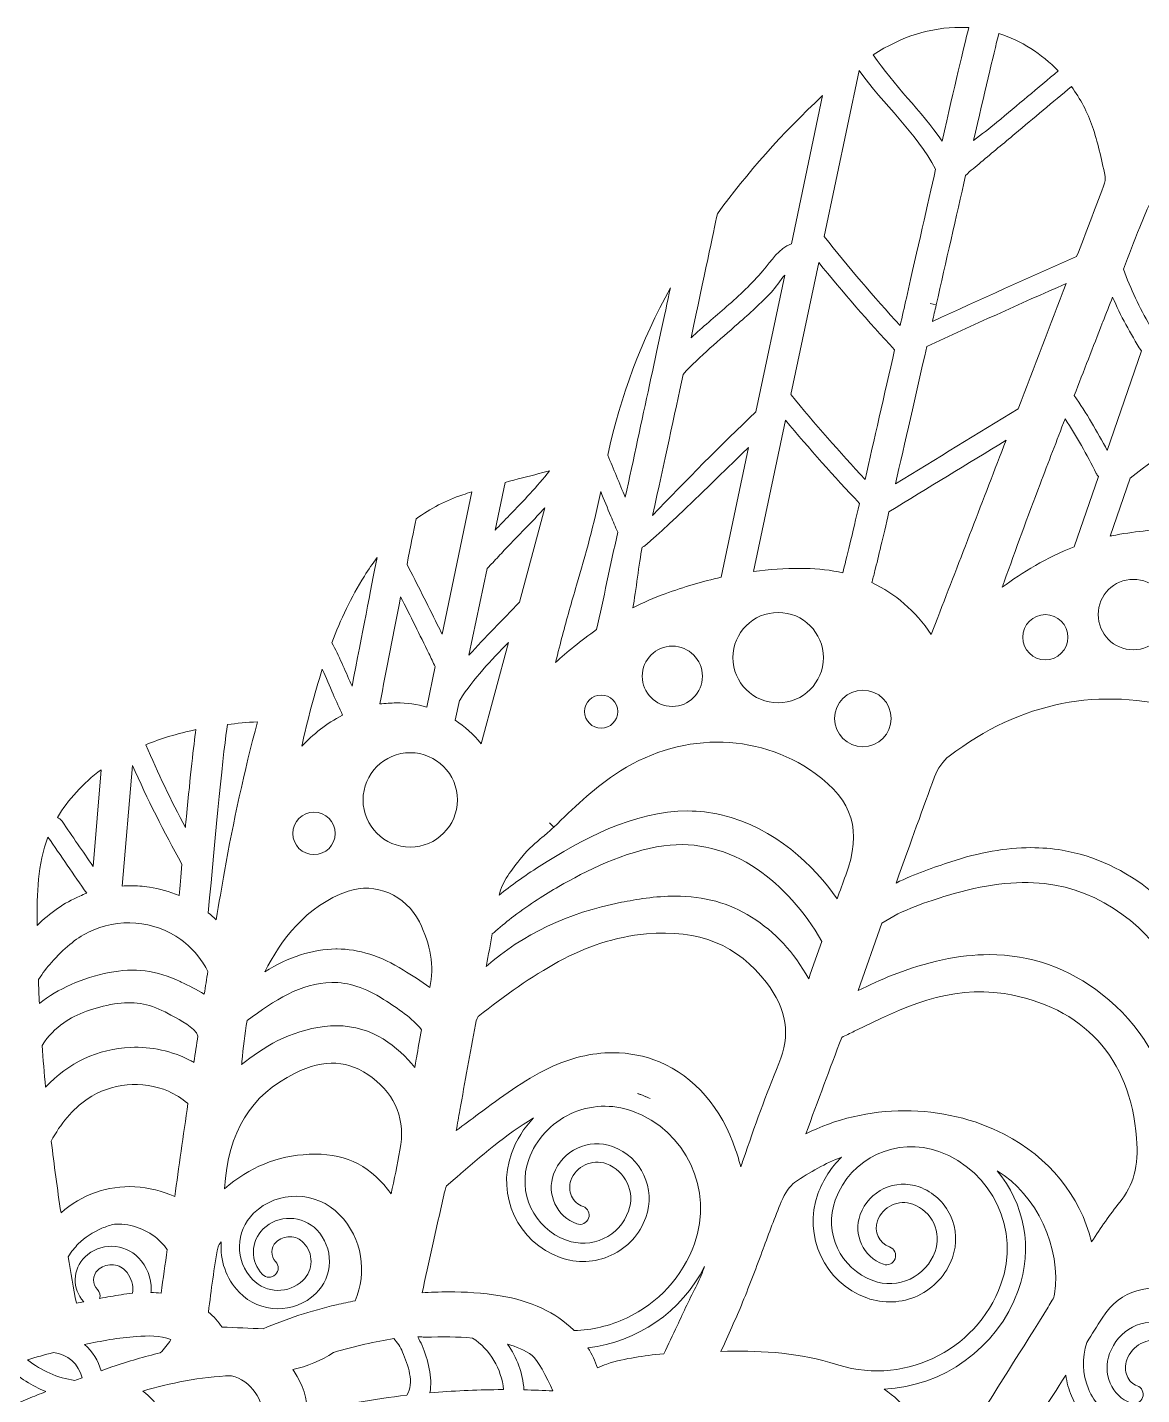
# Model space of a CAD drawing. Header units: millimetres. Extents: x -1647 to 2455, y -685 to 37.
# Drawn here: x -56.6 to 125.3, y -203.9 to 19.3 of the extents above; entities that cross this region are included whole.
import ezdxf

# ---------------------------------------------------------------- set-up
doc = ezdxf.new("R2010")
doc.units = ezdxf.units.MM
doc.header["$MEASUREMENT"] = 0
doc.layers.add('Layer 4', color=7, linetype='Continuous')

msp = doc.modelspace()

# ---------------------------------------------------------------- linework, layer by layer
at = {"layer": 'Layer 4', "lineweight": 0}
for points, knots in [([(95.68, 19.25), (96.13, 19.25), (96.59, 19.24), (97.05, 19.2), (96.18, 15.78), (94.79, 9.85), (92.69, 0.69), (89.29, 5.63), (84.79, 9.79), (81.44, 14.79), (86.14, 17.78), (90.82, 19.25), (95.68, 19.25)], [0, 0, 0, 0, 1, 1, 1, 2, 2, 2, 3, 3, 3, 4, 4, 4, 4]), ([(101.95, 18.26), (105.62, 17.09), (108.95, 14.95), (111.66, 12.14), (108.32, 9.35), (104.98, 6.56), (101.63, 3.76), (100.45, 2.77), (99.13, 1.79), (97.83, 0.76), (99.58, 8.36), (101.07, 14.73), (101.95, 18.26)], [0, 0, 0, 0, 1, 1, 1, 2, 2, 2, 3, 3, 3, 4, 4, 4, 4]), ([(79.16, 12.21), (83.09, 6.67), (88.47, 2.11), (91.64, -3.91), (90.3, -9.77), (88.72, -16.73), (86.86, -24.94), (86.52, -26.42), (86.18, -27.92), (85.84, -29.42), (81.53, -24.73), (77.4, -19.88), (73.44, -14.89), (73.44, -14.89), (79.16, 12.21), (79.16, 12.21)], [0, 0, 0, 0, 1, 1, 1, 2, 2, 2, 3, 3, 3, 4, 4, 4, 5, 5, 5, 5]), ([(99.04, -2.76), (100.89, -1.21), (102.74, 0.33), (104.59, 1.88), (107.66, 4.45), (110.73, 7.02), (113.8, 9.59), (115.26, 7.6), (116.43, 5.39), (117.25, 3.02), (118.1, 0.53), (118.67, -2.01), (119.31, -5.08), (119.37, -5.37), (119.34, -5.96), (119.06, -6.69), (117.6, -10.51), (116.13, -14.34), (114.66, -18.17), (106.78, -21.61), (98.93, -25.14), (91.12, -28.74), (91.32, -27.84), (91.53, -26.95), (91.73, -26.06), (91.73, -26.06), (90.75, -25.84), (90.75, -25.84), (90.75, -25.84), (91.74, -26.02), (91.74, -26.02), (93.32, -19.03), (94.99, -11.69), (96.53, -4.92), (97.32, -4.15), (98.2, -3.46), (99.04, -2.76)], [0, 0, 0, 0, 1, 1, 1, 2, 2, 2, 3, 3, 3, 4, 4, 4, 5, 5, 5, 6, 6, 6, 7, 7, 7, 8, 8, 8, 9, 9, 9, 10, 10, 10, 11, 11, 11, 12, 12, 12, 12]), ([(56.01, -11.16), (60.81, -4.56), (66.58, 1.92), (73.18, 8.12), (73.18, 8.12), (68.08, -16.06), (68.08, -16.06), (66.04, -16.82), (64.84, -18.86), (63.45, -20.47), (61.64, -22.58), (59.6, -24.49), (57.51, -26.32), (55.57, -28.02), (53.6, -29.68), (51.7, -31.42), (53.89, -21.18), (55.34, -14.4), (56.01, -11.16)], [0, 0, 0, 0, 1, 1, 1, 2, 2, 2, 3, 3, 3, 4, 4, 4, 5, 5, 5, 6, 6, 6, 6]), ([(124.95, -13.38), (128.02, -5.44), (132.83, 1.71), (139.59, 8.38), (139.59, 8.38), (126.63, -29.45), (126.63, -29.45), (124.92, -26.5), (123.48, -23.42), (122.29, -20.21), (123.18, -17.93), (124.07, -15.66), (124.95, -13.38)], [0, 0, 0, 0, 1, 1, 1, 2, 2, 2, 3, 3, 3, 4, 4, 4, 4]), ([(80.11, -54.54), (75.94, -50.07), (71.92, -45.47), (68.06, -40.72), (68.04, -40.7), (68.02, -40.69), (68.01, -40.67), (68.01, -40.67), (72.55, -19.12), (72.55, -19.12), (76.51, -24.01), (80.65, -28.76), (84.94, -33.36), (83.25, -40.81), (81.57, -48.22), (80.11, -54.54)], [0, 0, 0, 0, 1, 1, 1, 2, 2, 2, 3, 3, 3, 4, 4, 4, 5, 5, 5, 5]), ([(59.4, -29.09), (61.27, -27.45), (63.12, -25.78), (64.82, -23.96), (65.51, -23.23), (66.21, -22.15), (67.01, -21.18), (67.01, -21.18), (62.3, -43.49), (62.3, -43.49), (56.54, -48.99), (50.92, -54.64), (45.44, -60.42), (47.34, -51.63), (49, -43.95), (50.41, -37.39), (53.18, -34.39), (56.33, -31.78), (59.4, -29.09)], [0, 0, 0, 0, 1, 1, 1, 2, 2, 2, 3, 3, 3, 4, 4, 4, 5, 5, 5, 6, 6, 6, 6]), ([(48.34, -23.24), (46.36, -32.48), (43.67, -44.94), (40.97, -57.45), (40.01, -55.15), (39.06, -52.86), (38.11, -50.56), (40.21, -40.94), (43.58, -31.92), (48.34, -23.24)], [0, 0, 0, 0, 1, 1, 1, 2, 2, 2, 3, 3, 3, 3]), ([(105.1, -43.02), (98.42, -47.08), (91.74, -51.16), (85.07, -55.26), (86.59, -48.69), (88.38, -40.83), (90.19, -32.84), (97.75, -29.34), (105.34, -25.91), (112.97, -22.55), (110.35, -29.37), (107.72, -36.2), (105.1, -43.02)], [0, 0, 0, 0, 1, 1, 1, 2, 2, 2, 3, 3, 3, 4, 4, 4, 4]), ([(120.52, -24.77), (121.85, -27.82), (123.42, -30.76), (125.22, -33.57), (125.22, -33.57), (119.66, -49.8), (119.66, -49.8), (118.03, -46.71), (116.24, -43.71), (114.27, -40.82), (115.8, -36.86), (117.34, -32.92), (118.85, -29.04), (118.85, -29.04), (118.94, -28.82), (118.94, -28.82), (119.47, -27.47), (119.99, -26.12), (120.52, -24.77)], [0, 0, 0, 0, 1, 1, 1, 2, 2, 2, 3, 3, 3, 4, 4, 4, 5, 5, 5, 6, 6, 6, 6]), ([(140.49, -43.85), (140.49, -43.85), (133.16, -62.79), (133.16, -62.79), (132.23, -62.73), (131.3, -62.69), (130.37, -62.69), (127.24, -62.69), (123.9, -63.04), (120.43, -63.73), (120.34, -63.75), (120.25, -63.77), (120.15, -63.79), (120.15, -63.79), (123.38, -54.35), (123.38, -54.35), (128.62, -50.13), (134.35, -46.6), (140.49, -43.85)], [0, 0, 0, 0, 1, 1, 1, 2, 2, 2, 3, 3, 3, 4, 4, 4, 5, 5, 5, 6, 6, 6, 6]), ([(70.33, -69.06), (70.07, -69.06), (69.82, -69.05), (69.56, -69.05), (67.03, -69.05), (64.47, -69.23), (61.91, -69.56), (61.91, -69.56), (67.12, -44.85), (67.12, -44.85), (71, -49.51), (75.03, -54.04), (79.21, -58.44), (78.04, -63.43), (77.09, -67.44), (76.49, -69.77), (74.56, -69.33), (72.49, -69.09), (70.33, -69.06)], [0, 0, 0, 0, 1, 1, 1, 2, 2, 2, 3, 3, 3, 4, 4, 4, 5, 5, 5, 6, 6, 6, 6]), ([(114.27, -65.52), (109.76, -67.26), (105.79, -69.75), (102.51, -72.11), (102.61, -71.83), (102.71, -71.56), (102.81, -71.29), (102.81, -71.29), (102.82, -71.25), (102.82, -71.25), (104.71, -66.01), (106.66, -60.59), (108.68, -55.31), (110.03, -51.76), (111.41, -48.2), (112.78, -44.64), (114.65, -47.51), (116.34, -50.48), (117.85, -53.56), (117.95, -53.75), (118.07, -53.92), (118.2, -54.05), (118.2, -54.05), (114.27, -65.52), (114.27, -65.52)], [0, 0, 0, 0, 1, 1, 1, 2, 2, 2, 3, 3, 3, 4, 4, 4, 5, 5, 5, 6, 6, 6, 7, 7, 7, 8, 8, 8, 8]), ([(103.13, -48.14), (99.39, -57.86), (95.66, -67.54), (91.98, -77.08), (91.98, -77.08), (90.92, -79.83), (90.92, -79.83), (88.28, -75.99), (85.04, -73.16), (81.24, -71.38), (81.38, -70.83), (81.54, -70.18), (81.73, -69.42), (82.29, -67.18), (83.04, -64.04), (84.01, -59.84), (90.37, -55.92), (96.75, -52.03), (103.13, -48.14)], [0, 0, 0, 0, 1, 1, 1, 2, 2, 2, 3, 3, 3, 4, 4, 4, 5, 5, 5, 6, 6, 6, 6]), ([(47.47, -73.19), (45.71, -73.83), (43.94, -74.61), (42.18, -75.51), (42.79, -72.67), (43.16, -68.27), (43.74, -65.61), (44.52, -65.5), (55.68, -54.58), (61.07, -49.32), (61.07, -49.32), (56.6, -70.51), (56.6, -70.51), (53.62, -71.17), (50.55, -72.07), (47.47, -73.19)], [0, 0, 0, 0, 1, 1, 1, 2, 2, 2, 3, 3, 3, 4, 4, 4, 5, 5, 5, 5]), ([(21.37, -55.01), (23.23, -54.51), (25.15, -54.03), (26.86, -53.59), (26.86, -53.59), (26.89, -53.58), (26.89, -53.58), (27.46, -53.44), (28.04, -53.29), (28.61, -53.15), (26.57, -55.68), (24.34, -58.04), (22.08, -60.37), (21.29, -61.18), (20.51, -61.99), (19.73, -62.8), (19.73, -62.8), (21.37, -55.01), (21.37, -55.01)], [0, 0, 0, 0, 1, 1, 1, 2, 2, 2, 3, 3, 3, 4, 4, 4, 5, 5, 5, 6, 6, 6, 6]), ([(6.83, -60.97), (9.16, -59.26), (11.73, -57.94), (14.45, -57.04), (14.93, -56.88), (15.42, -56.72), (15.93, -56.56), (15.93, -56.56), (11.06, -79.79), (11.06, -79.79), (10.8, -79.26), (10.54, -78.73), (10.28, -78.2), (8.66, -74.92), (7.01, -71.66), (5.34, -68.4), (5.91, -65.49), (6.43, -62.93), (6.83, -60.97)], [0, 0, 0, 0, 1, 1, 1, 2, 2, 2, 3, 3, 3, 4, 4, 4, 5, 5, 5, 6, 6, 6, 6]), ([(30.7, -80.03), (31.41, -77.29), (32.22, -74.52), (33.01, -71.81), (34.45, -66.84), (35.94, -61.71), (36.96, -56.51), (37.51, -57.85), (38.06, -59.19), (38.62, -60.53), (38.99, -61.41), (39.33, -62.3), (39.74, -63.14), (38.55, -68.62), (37.39, -74.01), (36.29, -79.05), (33.66, -80.87), (31.4, -82.76), (29.6, -84.41), (29.99, -82.82), (30.38, -81.22), (30.7, -80.03)], [0, 0, 0, 0, 1, 1, 1, 2, 2, 2, 3, 3, 3, 4, 4, 4, 5, 5, 5, 6, 6, 6, 7, 7, 7, 7]), ([(19.34, -68.13), (19.95, -67.44), (20.58, -66.77), (21.21, -66.1), (22.55, -64.68), (23.91, -63.3), (25.26, -61.9), (26.13, -61), (26.99, -60.09), (27.84, -59.16), (27.84, -59.16), (23.69, -74.55), (23.69, -74.55), (20.98, -77.48), (18.09, -80.25), (15.45, -83.23), (15.45, -83.23), (18.42, -69.05), (18.42, -69.05), (18.76, -68.69), (19.13, -68.36), (19.34, -68.13)], [0, 0, 0, 0, 1, 1, 1, 2, 2, 2, 3, 3, 3, 4, 4, 4, 5, 5, 5, 6, 6, 6, 7, 7, 7, 7]), ([(-1.62, -70.3), (-0.96, -69.25), (-0.27, -68.25), (0.46, -67.3), (-0.59, -72.55), (-1.96, -79.58), (-3.64, -88.29), (-3.7, -88.14), (-3.76, -88), (-3.83, -87.86), (-4.82, -85.62), (-5.73, -83.31), (-6.96, -81.19), (-5.51, -77.41), (-3.78, -73.76), (-1.62, -70.3)], [0, 0, 0, 0, 1, 1, 1, 2, 2, 2, 3, 3, 3, 4, 4, 4, 5, 5, 5, 5]), ([(123.91, -70.84), (127.08, -70.84), (129.66, -73.41), (129.66, -76.58), (129.66, -79.75), (127.08, -82.33), (123.91, -82.33), (120.74, -82.33), (118.17, -79.75), (118.17, -76.58), (118.17, -73.41), (120.74, -70.84), (123.91, -70.84)], [0, 0, 0, 0, 1, 1, 1, 2, 2, 2, 3, 3, 3, 4, 4, 4, 4]), ([(4.3, -73.68), (5.09, -75.24), (5.88, -76.81), (6.66, -78.38), (7.41, -79.9), (8.16, -81.42), (8.91, -82.95), (9.25, -83.66), (9.6, -84.38), (9.95, -85.09), (9.95, -85.09), (8.56, -91.69), (8.56, -91.69), (6.99, -91.24), (5.32, -91.01), (3.58, -91.01), (2.7, -91.01), (1.81, -91.07), (0.9, -91.18), (1.98, -85.57), (3.2, -79.3), (4.3, -73.68)], [0, 0, 0, 0, 1, 1, 1, 2, 2, 2, 3, 3, 3, 4, 4, 4, 5, 5, 5, 6, 6, 6, 7, 7, 7, 7]), ([(65.92, -76.24), (70, -76.24), (73.31, -79.55), (73.31, -83.62), (73.31, -87.69), (70, -91), (65.92, -91), (61.85, -91), (58.54, -87.69), (58.54, -83.62), (58.54, -79.55), (61.85, -76.24), (65.92, -76.24)], [0, 0, 0, 0, 1, 1, 1, 2, 2, 2, 3, 3, 3, 4, 4, 4, 4]), ([(105.86, -80.29), (105.86, -78.26), (107.52, -76.6), (109.55, -76.6), (111.58, -76.6), (113.24, -78.26), (113.24, -80.29), (113.24, -82.33), (111.58, -83.98), (109.55, -83.98), (107.52, -83.98), (105.86, -82.33), (105.86, -80.29)], [0, 0, 0, 0, 1, 1, 1, 2, 2, 2, 3, 3, 3, 4, 4, 4, 4]), ([(17.46, -97.67), (16.16, -96.13), (14.74, -94.85), (13.22, -93.84), (13.22, -93.84), (13.89, -90.62), (13.89, -90.62), (13.93, -90.58), (13.96, -90.53), (13.99, -90.49), (16.21, -87.02), (19.04, -84.06), (21.92, -81.13), (21.92, -81.13), (17.46, -97.67), (17.46, -97.67)], [0, 0, 0, 0, 1, 1, 1, 2, 2, 2, 3, 3, 3, 4, 4, 4, 5, 5, 5, 5]), ([(53.57, -86.66), (53.57, -89.37), (51.36, -91.58), (48.65, -91.58), (45.94, -91.58), (43.74, -89.37), (43.74, -86.66), (43.74, -83.95), (45.94, -81.74), (48.65, -81.74), (51.36, -81.74), (53.57, -83.95), (53.57, -86.66)], [0, 0, 0, 0, 1, 1, 1, 2, 2, 2, 3, 3, 3, 4, 4, 4, 4]), ([(-8.49, -85.51), (-7.87, -86.86), (-7.31, -88.24), (-6.72, -89.58), (-6.21, -90.73), (-5.7, -91.88), (-5.19, -93.02), (-7.81, -94.33), (-9.99, -96.15), (-11.86, -98.08), (-10.88, -93.8), (-9.81, -89.59), (-8.49, -85.51)], [0, 0, 0, 0, 1, 1, 1, 2, 2, 2, 3, 3, 3, 4, 4, 4, 4]), ([(79.76, -88.92), (82.31, -88.92), (84.38, -90.99), (84.38, -93.54), (84.38, -96.09), (82.31, -98.16), (79.76, -98.16), (77.22, -98.16), (75.14, -96.09), (75.14, -93.54), (75.14, -90.99), (77.22, -88.92), (79.76, -88.92)], [0, 0, 0, 0, 1, 1, 1, 2, 2, 2, 3, 3, 3, 4, 4, 4, 4]), ([(132.13, -92.1), (141.36, -94.68), (146.69, -101.34), (147.97, -111.87), (149.44, -123.98), (147.03, -134.8), (140.8, -144.01), (140.48, -144.48), (140.16, -144.96), (139.84, -145.43), (138.39, -135.84), (133.89, -127.56), (127.01, -121.9), (122.63, -118.3), (117.55, -115.93), (112.31, -115.05), (110.64, -114.77), (108.93, -114.63), (107.18, -114.63), (103.1, -114.63), (98.78, -115.4), (94.11, -116.94), (91.4, -117.84), (88.17, -118.91), (85.2, -120.4), (87.63, -113.58), (89.59, -108.14), (91.46, -103.05), (91.94, -101.75), (92.88, -100.43), (93.85, -99.69), (105.53, -90.81), (118.41, -88.26), (132.13, -92.1)], [0, 0, 0, 0, 1, 1, 1, 2, 2, 2, 3, 3, 3, 4, 4, 4, 5, 5, 5, 6, 6, 6, 7, 7, 7, 8, 8, 8, 9, 9, 9, 10, 10, 10, 11, 11, 11, 11]), ([(39.74, -92.42), (39.74, -93.92), (38.52, -95.13), (37.03, -95.13), (35.54, -95.13), (34.32, -93.92), (34.32, -92.42), (34.32, -90.93), (35.54, -89.72), (37.03, -89.72), (38.52, -89.72), (39.74, -90.93), (39.74, -92.42)], [0, 0, 0, 0, 1, 1, 1, 2, 2, 2, 3, 3, 3, 4, 4, 4, 4]), ([(-29.13, -95.37), (-29.51, -98.07), (-30, -102.66), (-30.67, -109.55), (-30.73, -110.15), (-30.79, -110.75), (-30.85, -111.34), (-33.18, -106.93), (-35.33, -102.43), (-37.31, -97.85), (-34.82, -96.81), (-32.12, -95.99), (-29.13, -95.37)], [0, 0, 0, 0, 1, 1, 1, 2, 2, 2, 3, 3, 3, 4, 4, 4, 4]), ([(-23.97, -94.53), (-22.43, -94.34), (-20.81, -94.19), (-19.07, -94.08), (-21.23, -102.23), (-23.04, -110.44), (-24.46, -118.5), (-24.91, -121.07), (-25.36, -123.67), (-25.81, -126.39), (-26.23, -126.01), (-26.66, -125.64), (-27.1, -125.29), (-25.96, -112.19), (-24.55, -97.98), (-23.97, -94.53)], [0, 0, 0, 0, 1, 1, 1, 2, 2, 2, 3, 3, 3, 4, 4, 4, 5, 5, 5, 5]), ([(29.3, -111.29), (32.42, -108.27), (35.66, -105.14), (39.19, -102.74), (49.54, -95.71), (62.4, -95.62), (71.95, -102.51), (78.18, -107), (79.63, -111.82), (76.96, -119.14), (76.49, -120.41), (76.03, -121.68), (75.57, -122.96), (71.74, -117.58), (65.58, -111.39), (56.6, -109.26), (54.79, -108.83), (52.99, -108.64), (51.19, -108.64), (42.35, -108.64), (33.74, -113.32), (26.93, -117.69), (24.47, -119.27), (22.31, -120.81), (20.36, -122.4), (20.97, -120.08), (22.27, -118.37), (24.08, -116.17), (25.29, -114.71), (26.37, -113.81), (27.42, -112.94), (28.03, -112.43), (28.66, -111.91), (29.3, -111.29), (29.3, -111.29), (28.6, -110.57), (28.6, -110.57), (28.6, -110.57), (29.3, -111.29), (29.3, -111.29)], [0, 0, 0, 0, 1, 1, 1, 2, 2, 2, 3, 3, 3, 4, 4, 4, 5, 5, 5, 6, 6, 6, 7, 7, 7, 8, 8, 8, 9, 9, 9, 10, 10, 10, 11, 11, 11, 12, 12, 12, 13, 13, 13, 13]), ([(13.57, -106.84), (13.57, -111.08), (10.11, -114.54), (5.86, -114.54), (1.62, -114.54), (-1.84, -111.08), (-1.84, -106.84), (-1.84, -102.59), (1.62, -99.13), (5.86, -99.13), (10.11, -99.13), (13.57, -102.59), (13.57, -106.84)], [0, 0, 0, 0, 1, 1, 1, 2, 2, 2, 3, 3, 3, 4, 4, 4, 4]), ([(-44.57, -101.91), (-44.57, -101.91), (-45.91, -117.69), (-45.91, -117.69), (-47.6, -115.24), (-49.29, -112.79), (-50.97, -110.33), (-51.19, -110.02), (-51.46, -109.82), (-51.74, -109.71), (-50.02, -106.8), (-47.58, -104.13), (-44.57, -101.91)], [0, 0, 0, 0, 1, 1, 1, 2, 2, 2, 3, 3, 3, 4, 4, 4, 4]), ([(-39.49, -101.2), (-37.04, -106.69), (-34.34, -112.06), (-31.41, -117.3), (-31.59, -119.28), (-31.75, -121.05), (-31.87, -122.46), (-33.44, -121.79), (-35.07, -121.33), (-36.73, -121.08), (-37.76, -120.92), (-38.8, -120.85), (-39.85, -120.85), (-40.29, -120.85), (-40.73, -120.86), (-41.17, -120.89), (-41.17, -120.89), (-39.49, -101.2), (-39.49, -101.2)], [0, 0, 0, 0, 1, 1, 1, 2, 2, 2, 3, 3, 3, 4, 4, 4, 5, 5, 5, 6, 6, 6, 6]), ([(-9.85, -108.84), (-7.94, -108.84), (-6.38, -110.39), (-6.38, -112.3), (-6.38, -114.22), (-7.94, -115.77), (-9.85, -115.77), (-11.76, -115.77), (-13.32, -114.22), (-13.32, -112.3), (-13.32, -110.39), (-11.76, -108.84), (-9.85, -108.84)], [0, 0, 0, 0, 1, 1, 1, 2, 2, 2, 3, 3, 3, 4, 4, 4, 4]), ([(-55.05, -126.89), (-55.08, -122.21), (-54.95, -117.31), (-53.28, -112.9), (-51.17, -115.96), (-49.07, -119.02), (-46.96, -122.08), (-47.35, -122.22), (-47.73, -122.37), (-48.09, -122.53), (-50.59, -123.62), (-52.97, -125.26), (-55.05, -127.33), (-55.05, -127.18), (-55.05, -127.03), (-55.05, -126.89)], [0, 0, 0, 0, 1, 1, 1, 2, 2, 2, 3, 3, 3, 4, 4, 4, 5, 5, 5, 5]), ([(71.77, -133.61), (71.48, -134.41), (71.2, -135.23), (70.91, -136.04), (68.49, -131.65), (65.48, -128.41), (61.55, -125.95), (57.89, -123.66), (53.83, -122.54), (49.13, -122.54), (45.86, -122.54), (42.71, -123.08), (40.34, -123.55), (31.51, -125.3), (24.28, -128.73), (18.27, -134), (18.27, -134), (18.31, -133.79), (18.31, -133.79), (18.62, -132.16), (18.94, -130.44), (19.25, -128.71), (19.44, -128.55), (19.64, -128.38), (19.83, -128.22), (20.78, -127.4), (21.77, -126.56), (22.76, -125.83), (25.49, -123.81), (27.82, -122.27), (30.11, -120.97), (34.38, -118.54), (40.81, -115.21), (47.28, -114.33), (52.59, -113.61), (57.71, -114.9), (62.5, -118.15), (66.53, -120.89), (70.18, -124.96), (73.08, -129.92), (73.08, -129.92), (71.77, -133.61), (71.77, -133.61)], [0, 0, 0, 0, 1, 1, 1, 2, 2, 2, 3, 3, 3, 4, 4, 4, 5, 5, 5, 6, 6, 6, 7, 7, 7, 8, 8, 8, 9, 9, 9, 10, 10, 10, 11, 11, 11, 12, 12, 12, 13, 13, 13, 14, 14, 14, 14]), ([(-4.29, -121.73), (0.13, -120.21), (5.13, -122.36), (7.35, -126.74), (9.24, -130.46), (9.79, -133.97), (9.05, -137.46), (7.62, -136.39), (6.12, -135.46), (4.76, -134.61), (1.06, -132.32), (-2.58, -131.16), (-6.05, -131.16), (-6.12, -131.16), (-6.19, -131.16), (-6.26, -131.16), (-10.12, -131.21), (-13.96, -132.44), (-17.89, -134.89), (-15.29, -129.84), (-11.2, -124.11), (-4.29, -121.73)], [0, 0, 0, 0, 1, 1, 1, 2, 2, 2, 3, 3, 3, 4, 4, 4, 5, 5, 5, 6, 6, 6, 7, 7, 7, 7]), ([(93.59, -122.44), (99.41, -120.64), (104.74, -119.99), (109.42, -120.5), (118.51, -121.49), (126.8, -127.52), (131.07, -136.23), (133.47, -141.15), (134.72, -146.74), (134.78, -152.86), (134.78, -152.89), (134.78, -152.93), (134.78, -152.96), (134.78, -152.96), (130.85, -158.83), (130.85, -158.83), (128.88, -149.93), (125.03, -143.45), (118.83, -138.58), (113.34, -134.27), (107.14, -132.09), (100.39, -132.09), (95.52, -132.09), (90.19, -133.22), (84.55, -135.45), (82.68, -136.19), (80.87, -137.04), (78.98, -137.93), (78.98, -137.93), (82.86, -126.97), (82.86, -126.97), (86.16, -124.74), (90.44, -123.41), (93.59, -122.44)], [0, 0, 0, 0, 1, 1, 1, 2, 2, 2, 3, 3, 3, 4, 4, 4, 5, 5, 5, 6, 6, 6, 7, 7, 7, 8, 8, 8, 9, 9, 9, 10, 10, 10, 11, 11, 11, 11]), ([(-54.85, -136.14), (-54.12, -135.09), (-53.42, -134.18), (-52.71, -133.37), (-50.73, -131.1), (-48.75, -129.48), (-46.68, -128.44), (-41.88, -126.01), (-35.81, -126.49), (-31.59, -129.64), (-30.47, -130.47), (-29.49, -131.42), (-28.69, -132.45), (-28.09, -133.22), (-27.59, -134), (-27.18, -134.83), (-27.37, -136.05), (-27.56, -137.28), (-27.76, -138.54), (-29, -137.79), (-30.31, -137.16), (-31.51, -136.59), (-31.51, -136.59), (-31.72, -136.48), (-31.72, -136.48), (-35.51, -134.65), (-39.19, -134.19), (-43.3, -135.01), (-47.67, -135.88), (-51.7, -137.68), (-54.67, -140.06), (-54.74, -138.71), (-54.8, -137.4), (-54.85, -136.14)], [0, 0, 0, 0, 1, 1, 1, 2, 2, 2, 3, 3, 3, 4, 4, 4, 5, 5, 5, 6, 6, 6, 7, 7, 7, 8, 8, 8, 9, 9, 9, 10, 10, 10, 11, 11, 11, 11]), ([(66.05, -149.87), (63.9, -154.95), (62.12, -160.1), (60.23, -165.56), (60.1, -165.94), (59.97, -166.33), (59.83, -166.71), (59.57, -165.78), (59.3, -164.87), (58.99, -163.97), (56.68, -157.1), (52.26, -152), (46.55, -149.6), (44.18, -148.6), (41.62, -148.1), (38.95, -148.1), (35.47, -148.1), (31.95, -148.95), (28.49, -150.62), (24.36, -152.62), (20.63, -155.4), (17.03, -158.09), (15.83, -158.98), (14.6, -159.9), (13.38, -160.77), (13.57, -159.68), (13.77, -158.58), (13.96, -157.49), (14.78, -152.91), (15.62, -148.17), (16.51, -143.48), (16.68, -142.58), (16.91, -142.24), (16.95, -142.19), (25.8, -135.36), (33.97, -129.63), (44.42, -128.7), (52.97, -127.93), (59.38, -130.53), (64.01, -136.64), (67.35, -141.06), (68, -145.26), (66.05, -149.87)], [0, 0, 0, 0, 1, 1, 1, 2, 2, 2, 3, 3, 3, 4, 4, 4, 5, 5, 5, 6, 6, 6, 7, 7, 7, 8, 8, 8, 9, 9, 9, 10, 10, 10, 11, 11, 11, 12, 12, 12, 13, 13, 13, 14, 14, 14, 14]), ([(6.88, -148.92), (6.88, -148.92), (6.84, -149.17), (6.84, -149.17), (6.76, -149.61), (6.69, -150.05), (6.61, -150.49), (3.86, -147.18), (-0.21, -143.69), (-6.19, -143.69), (-6.83, -143.69), (-7.49, -143.73), (-8.15, -143.81), (-13.81, -144.48), (-18.25, -147.25), (-21.67, -150.04), (-21.65, -149.89), (-21.64, -149.74), (-21.62, -149.59), (-21.62, -149.59), (-21.62, -149.54), (-21.62, -149.54), (-21.4, -147.33), (-21.18, -145.04), (-20.77, -142.86), (-16.26, -139.5), (-12.07, -136.74), (-6.94, -136.64), (-4.26, -136.58), (-1.5, -137.49), (1.52, -139.4), (3.92, -140.92), (6.2, -142.45), (7.7, -144.36), (7.42, -145.89), (7.15, -147.42), (6.88, -148.92)], [0, 0, 0, 0, 1, 1, 1, 2, 2, 2, 3, 3, 3, 4, 4, 4, 5, 5, 5, 6, 6, 6, 7, 7, 7, 8, 8, 8, 9, 9, 9, 10, 10, 10, 11, 11, 11, 12, 12, 12, 12]), ([(102.81, -138.46), (115.76, -140.54), (123.45, -148.93), (124.45, -162.07), (124.8, -166.6), (123.97, -169.72), (121.69, -172.51), (120.05, -174.52), (118.61, -176.67), (117.11, -178.94), (115.16, -171.35), (110.16, -165.18), (102.82, -161.39), (97.98, -158.9), (92.36, -157.58), (86.59, -157.58), (80.86, -157.58), (75.21, -158.91), (70.43, -161.36), (72.45, -155.9), (74.38, -150.71), (76.3, -145.6), (76.98, -145.27), (77.67, -144.93), (78.36, -144.6), (86.32, -140.7), (93.84, -137.02), (102.81, -138.46)], [0, 0, 0, 0, 1, 1, 1, 2, 2, 2, 3, 3, 3, 4, 4, 4, 5, 5, 5, 6, 6, 6, 7, 7, 7, 8, 8, 8, 9, 9, 9, 9]), ([(-50.71, -143.22), (-48.55, -141.73), (-45.77, -140.7), (-42.44, -140.14), (-39.39, -139.64), (-36.92, -140.03), (-34.16, -141.45), (-34.16, -141.45), (-33.87, -141.6), (-33.87, -141.6), (-32.1, -142.51), (-30.27, -143.45), (-29.01, -144.83), (-28.96, -145.02), (-28.89, -145.2), (-28.8, -145.37), (-29.01, -146.77), (-29.23, -148.2), (-29.44, -149.67), (-29.64, -149.56), (-29.84, -149.46), (-30.04, -149.35), (-33.02, -147.82), (-36.4, -147.09), (-39.8, -147.22), (-45.03, -147.43), (-49.98, -149.76), (-53.68, -153.71), (-53.89, -151.46), (-54.08, -149.17), (-54.25, -146.9), (-53.21, -145.34), (-52.08, -144.16), (-50.71, -143.22)], [0, 0, 0, 0, 1, 1, 1, 2, 2, 2, 3, 3, 3, 4, 4, 4, 5, 5, 5, 6, 6, 6, 7, 7, 7, 8, 8, 8, 9, 9, 9, 10, 10, 10, 11, 11, 11, 11]), ([(-12.92, -151.44), (-8.14, -149.04), (-4.14, -149.27), (-0.35, -152.15), (3.56, -155.13), (5.09, -159.11), (4.19, -163.99), (3.75, -166.37), (3.25, -168.78), (2.75, -171.15), (-0.35, -166.78), (-4.42, -164.64), (-9.64, -164.64), (-9.97, -164.64), (-10.3, -164.65), (-10.64, -164.67), (-15.85, -164.93), (-20.4, -166.78), (-24.47, -170.32), (-23.81, -160.84), (-20.27, -155.12), (-12.92, -151.44)], [0, 0, 0, 0, 1, 1, 1, 2, 2, 2, 3, 3, 3, 4, 4, 4, 5, 5, 5, 6, 6, 6, 7, 7, 7, 7]), ([(-32.59, -171.58), (-34.63, -170.64), (-36.81, -170.1), (-39.09, -169.98), (-43.47, -169.75), (-47.82, -171.29), (-51.15, -174.24), (-51.75, -170.31), (-52.28, -166.38), (-52.74, -162.54), (-51.27, -159.68), (-49.24, -157.31), (-46.86, -155.67), (-42.95, -153), (-37.88, -152.51), (-33.62, -154.4), (-32.48, -154.91), (-31.43, -155.56), (-30.5, -156.34), (-30.47, -156.36), (-30.45, -156.38), (-30.42, -156.4), (-31.18, -161.6), (-31.93, -166.88), (-32.59, -171.58)], [0, 0, 0, 0, 1, 1, 1, 2, 2, 2, 3, 3, 3, 4, 4, 4, 5, 5, 5, 6, 6, 6, 7, 7, 7, 8, 8, 8, 8]), ([(45.01, -155.59), (44.41, -155.3), (43.8, -155.04), (43.16, -154.81), (43.1, -154.79), (43.05, -154.78), (42.99, -154.76), (43.69, -154.97), (44.37, -155.25), (45.01, -155.59)], [0, 0, 0, 0, 1, 1, 1, 2, 2, 2, 3, 3, 3, 3]), ([(11.33, -171.41), (11.42, -170.99), (11.64, -170.02), (11.81, -169.82), (12.31, -169.38), (12.81, -168.95), (13.31, -168.52), (13.31, -168.52), (13.4, -168.44), (13.4, -168.44), (17.38, -164.99), (21.45, -161.47), (26.01, -158.74), (24.42, -160.37), (23.18, -162.33), (22.39, -164.53), (19.89, -171.41), (23.46, -179.03), (30.34, -181.53), (33.08, -182.52), (36.04, -182.39), (38.68, -181.15), (41.33, -179.92), (43.33, -177.73), (44.32, -174.99), (46.02, -170.3), (43.59, -165.11), (38.91, -163.41), (35.01, -162), (30.68, -164.02), (29.27, -167.92), (28.69, -169.51), (28.77, -171.23), (29.48, -172.76), (30.2, -174.29), (31.47, -175.45), (33.05, -176.02), (33.83, -176.31), (34.69, -175.9), (34.98, -175.12), (35.26, -174.35), (34.86, -173.48), (34.08, -173.2), (33.24, -172.9), (32.58, -172.29), (32.2, -171.49), (31.83, -170.68), (31.79, -169.78), (32.09, -168.95), (32.94, -166.6), (35.54, -165.38), (37.89, -166.23), (41.01, -167.37), (42.64, -170.84), (41.5, -173.96), (40.78, -175.95), (39.33, -177.54), (37.41, -178.44), (35.5, -179.33), (33.35, -179.43), (31.36, -178.71), (26.03, -176.78), (23.27, -170.87), (25.21, -165.55), (26.41, -162.23), (28.83, -159.58), (32.03, -158.08), (35.23, -156.59), (38.82, -156.43), (42.13, -157.63), (50.89, -160.81), (55.43, -170.52), (52.26, -179.27), (50.3, -184.67), (46.36, -188.98), (41.16, -191.41), (38.43, -192.69), (35.52, -193.36), (32.6, -193.44), (32.57, -193.41), (32.55, -193.37), (32.52, -193.34), (29.67, -190.51), (25.54, -188.58), (20.56, -187.75), (17.69, -187.28), (14.78, -187.13), (12.18, -187.13), (10.58, -187.13), (9.09, -187.19), (7.81, -187.26), (8.87, -182.41), (10.09, -176.93), (11.29, -171.59), (11.29, -171.59), (11.33, -171.41), (11.33, -171.41)], [0, 0, 0, 0, 1, 1, 1, 2, 2, 2, 3, 3, 3, 4, 4, 4, 5, 5, 5, 6, 6, 6, 7, 7, 7, 8, 8, 8, 9, 9, 9, 10, 10, 10, 11, 11, 11, 12, 12, 12, 13, 13, 13, 14, 14, 14, 15, 15, 15, 16, 16, 16, 17, 17, 17, 18, 18, 18, 19, 19, 19, 20, 20, 20, 21, 21, 21, 22, 22, 22, 23, 23, 23, 24, 24, 24, 25, 25, 25, 26, 26, 26, 27, 27, 27, 28, 28, 28, 29, 29, 29, 30, 30, 30, 31, 31, 31, 32, 32, 32, 32]), ([(76.25, -165.15), (74.6, -166.78), (73.28, -168.79), (72.43, -171.12), (69.94, -178), (73.5, -185.63), (80.38, -188.12), (83.13, -189.12), (86.09, -188.98), (88.73, -187.75), (91.37, -186.51), (93.38, -184.32), (94.37, -181.58), (95.19, -179.31), (95.08, -176.86), (94.06, -174.67), (93.04, -172.49), (91.23, -170.83), (88.96, -170.01), (85.06, -168.59), (80.73, -170.61), (79.32, -174.52), (78.13, -177.79), (79.83, -181.43), (83.1, -182.62), (83.88, -182.9), (84.74, -182.5), (85.02, -181.72), (85.31, -180.94), (84.9, -180.08), (84.13, -179.79), (82.4, -179.17), (81.51, -177.26), (82.14, -175.54), (82.99, -173.19), (85.59, -171.98), (87.94, -172.83), (89.45, -173.38), (90.66, -174.48), (91.34, -175.94), (92.03, -177.4), (92.1, -179.04), (91.55, -180.56), (90.83, -182.55), (89.38, -184.13), (87.46, -185.03), (85.55, -185.93), (83.4, -186.02), (81.41, -185.3), (76.08, -183.37), (73.32, -177.47), (75.25, -172.14), (77.74, -165.29), (85.33, -161.74), (92.18, -164.22), (100.94, -167.4), (105.48, -177.11), (102.3, -185.87), (98.26, -197.01), (85.91, -202.78), (74.77, -198.74), (74.63, -198.69), (74.48, -198.67), (74.34, -198.66), (68.5, -196.9), (62.31, -196.72), (56.59, -196.84), (57.78, -194.24), (59, -191.52), (60.13, -188.8), (61.32, -185.94), (62.41, -183), (63.48, -180.13), (64.42, -177.58), (65.4, -174.95), (66.44, -172.41), (67.01, -171), (67.83, -169.83), (68.62, -169.28), (68.62, -169.28), (68.62, -169.28), (68.62, -169.28), (71.13, -167.52), (73.68, -166.14), (76.25, -165.15)], [0, 0, 0, 0, 1, 1, 1, 2, 2, 2, 3, 3, 3, 4, 4, 4, 5, 5, 5, 6, 6, 6, 7, 7, 7, 8, 8, 8, 9, 9, 9, 10, 10, 10, 11, 11, 11, 12, 12, 12, 13, 13, 13, 14, 14, 14, 15, 15, 15, 16, 16, 16, 17, 17, 17, 18, 18, 18, 19, 19, 19, 20, 20, 20, 21, 21, 21, 22, 22, 22, 23, 23, 23, 24, 24, 24, 25, 25, 25, 26, 26, 26, 27, 27, 27, 28, 28, 28, 28]), ([(111.05, -187.53), (110.96, -188.1), (110.48, -188.86), (110.02, -189.6), (110.02, -189.6), (108.59, -191.89), (108.59, -191.89), (104.13, -199), (99.53, -206.35), (94.89, -213.54), (94.64, -213.92), (94.35, -214.32), (94.01, -214.75), (93.4, -214.72), (92.77, -214.7), (92.14, -214.7), (92.04, -214.7), (91.93, -214.7), (91.82, -214.7), (91.71, -214.26), (91.57, -213.83), (91.43, -213.41), (89.7, -208.54), (86.23, -205.15), (83.25, -203), (92.82, -202.54), (101.66, -196.45), (105.12, -186.89), (107.62, -180), (106.06, -172.62), (101.68, -167.35), (108.07, -171.2), (112.22, -179.97), (111.05, -187.53)], [0, 0, 0, 0, 1, 1, 1, 2, 2, 2, 3, 3, 3, 4, 4, 4, 5, 5, 5, 6, 6, 6, 7, 7, 7, 8, 8, 8, 9, 9, 9, 10, 10, 10, 11, 11, 11, 11]), ([(-22.04, -187.2), (-18.66, -190.69), (-13.07, -190.79), (-9.57, -187.41), (-8.16, -186.05), (-7.37, -184.21), (-7.33, -182.25), (-7.3, -180.29), (-8.03, -178.43), (-9.4, -177.01), (-10.54, -175.83), (-12.09, -175.16), (-13.74, -175.13), (-15.38, -175.1), (-16.95, -175.72), (-18.14, -176.86), (-20.22, -178.87), (-20.27, -182.2), (-18.26, -184.28), (-17.69, -184.88), (-16.74, -184.89), (-16.14, -184.32), (-15.55, -183.74), (-15.53, -182.79), (-16.11, -182.2), (-16.97, -181.31), (-16.94, -179.88), (-16.05, -179.02), (-15.44, -178.43), (-14.63, -178.13), (-13.79, -178.13), (-12.94, -178.14), (-12.14, -178.49), (-11.55, -179.1), (-10.75, -179.94), (-10.31, -181.04), (-10.33, -182.2), (-10.35, -183.36), (-10.82, -184.45), (-11.66, -185.25), (-13.96, -187.48), (-17.65, -187.42), (-19.88, -185.11), (-22.81, -182.08), (-22.73, -177.23), (-19.7, -174.3), (-15.76, -170.5), (-9.46, -170.61), (-5.66, -174.54), (-1.94, -178.39), (-1.13, -183.98), (-3.15, -188.59), (-4.17, -188.79), (-5.19, -189), (-6.19, -189.24), (-10.39, -190.22), (-14.4, -191.54), (-18.12, -193.15), (-20.35, -193.06), (-22.58, -192.97), (-24.85, -192.88), (-25.47, -191.97), (-26.22, -191.15), (-27.08, -190.44), (-26.62, -186.75), (-26.17, -183.26), (-25.51, -179.78), (-25.47, -179.58), (-25.26, -179.29), (-24.99, -178.98), (-25.22, -181.91), (-24.24, -184.92), (-22.04, -187.2)], [0, 0, 0, 0, 1, 1, 1, 2, 2, 2, 3, 3, 3, 4, 4, 4, 5, 5, 5, 6, 6, 6, 7, 7, 7, 8, 8, 8, 9, 9, 9, 10, 10, 10, 11, 11, 11, 12, 12, 12, 13, 13, 13, 14, 14, 14, 15, 15, 15, 16, 16, 16, 17, 17, 17, 18, 18, 18, 19, 19, 19, 20, 20, 20, 21, 21, 21, 22, 22, 22, 23, 23, 23, 24, 24, 24, 24]), ([(-38.49, -181.57), (-39.64, -180.39), (-41.18, -179.72), (-42.83, -179.69), (-44.48, -179.66), (-46.05, -180.28), (-47.23, -181.43), (-49.28, -183.4), (-49.36, -186.65), (-47.45, -188.74), (-47.85, -188.82), (-48.24, -188.91), (-48.64, -189), (-49.1, -186.52), (-49.56, -183.97), (-50, -181.39), (-49.44, -180.55), (-48.9, -179.88), (-48.33, -179.31), (-47.25, -178.24), (-45.92, -177.35), (-44.48, -176.75), (-43.8, -176.46), (-43.1, -176.24), (-42.4, -176.09), (-42.17, -176.08), (-41.95, -176.07), (-41.72, -176.08), (-39.07, -176.12), (-36.59, -177.2), (-34.75, -179.1), (-34.41, -179.46), (-34.1, -179.82), (-33.81, -180.2), (-34.14, -182.58), (-34.48, -184.96), (-34.82, -187.35), (-35.35, -187.29), (-35.9, -187.25), (-36.46, -187.24), (-36.44, -187.1), (-36.43, -186.95), (-36.43, -186.81), (-36.39, -184.85), (-37.13, -182.99), (-38.49, -181.57)], [0, 0, 0, 0, 1, 1, 1, 2, 2, 2, 3, 3, 3, 4, 4, 4, 5, 5, 5, 6, 6, 6, 7, 7, 7, 8, 8, 8, 9, 9, 9, 10, 10, 10, 11, 11, 11, 12, 12, 12, 13, 13, 13, 14, 14, 14, 15, 15, 15, 15]), ([(-45.2, -186.76), (-46.06, -185.87), (-46.04, -184.44), (-45.15, -183.58), (-44.54, -182.99), (-43.73, -182.69), (-42.88, -182.69), (-42.03, -182.7), (-41.24, -183.05), (-40.65, -183.66), (-39.84, -184.5), (-39.41, -185.6), (-39.43, -186.76), (-39.43, -186.96), (-39.45, -187.16), (-39.48, -187.35), (-40.09, -187.41), (-40.71, -187.49), (-41.34, -187.59), (-42.51, -187.78), (-43.67, -187.98), (-44.84, -188.2), (-44.7, -187.71), (-44.82, -187.15), (-45.2, -186.76)], [0, 0, 0, 0, 1, 1, 1, 2, 2, 2, 3, 3, 3, 4, 4, 4, 5, 5, 5, 6, 6, 6, 7, 7, 7, 8, 8, 8, 8]), ([(52.68, -185.92), (51.55, -188.14), (50.48, -190.43), (49.44, -192.65), (48.73, -194.16), (48, -195.71), (47.25, -197.25), (45.49, -197.39), (43.97, -197.58), (42.53, -197.83), (41.05, -198.08), (39.47, -198.39), (37.94, -198.91), (37.41, -199.08), (36.93, -199.29), (36.45, -199.55), (36.06, -198.42), (35.53, -197.32), (34.87, -196.27), (42.87, -195.33), (50.15, -190.46), (53.92, -182.97), (53.59, -183.96), (53.17, -184.95), (52.68, -185.92)], [0, 0, 0, 0, 1, 1, 1, 2, 2, 2, 3, 3, 3, 4, 4, 4, 5, 5, 5, 6, 6, 6, 7, 7, 7, 8, 8, 8, 8]), ([(112.89, -200.74), (113.05, -201.9), (113.35, -203.03), (113.8, -204.11), (115.15, -207.33), (117.63, -209.73), (120.79, -210.88), (123.4, -211.83), (126.25, -211.62), (128.8, -210.29), (131.31, -208.99), (133.25, -206.75), (134.25, -204), (135.07, -201.72), (135.03, -199.28), (134.13, -197.12), (133.21, -194.92), (131.5, -193.27), (129.34, -192.48), (127.52, -191.83), (125.55, -191.97), (123.78, -192.89), (122.05, -193.79), (120.72, -195.32), (120.04, -197.21), (119.46, -198.8), (119.49, -200.5), (120.12, -202.01), (120.77, -203.56), (121.97, -204.72), (123.5, -205.27), (124.28, -205.56), (125.14, -205.15), (125.42, -204.37), (125.71, -203.6), (125.3, -202.73), (124.52, -202.45), (123.79, -202.19), (123.21, -201.62), (122.89, -200.85), (122.55, -200.04), (122.54, -199.11), (122.86, -198.24), (123.28, -197.06), (124.1, -196.1), (125.16, -195.55), (126.18, -195.02), (127.3, -194.94), (128.31, -195.3), (129.68, -195.8), (130.77, -196.86), (131.36, -198.28), (131.97, -199.74), (132, -201.41), (131.43, -202.97), (130.69, -205.02), (129.26, -206.67), (127.42, -207.63), (125.62, -208.56), (123.63, -208.72), (121.82, -208.06), (119.45, -207.2), (117.59, -205.39), (116.57, -202.95), (115.58, -200.58), (115.5, -197.91), (116.32, -195.37), (117.16, -194.05), (117.99, -192.73), (118.82, -191.4), (121.92, -186.44), (126.53, -186.21), (131.91, -186.34), (132.12, -186.4), (132.34, -186.47), (132.55, -186.54), (140.68, -189.49), (144.67, -199.13), (141.44, -208.03), (139.44, -213.54), (135.6, -218), (130.62, -220.58), (125.68, -223.15), (120.2, -223.56), (115.21, -221.75), (114.82, -221.61), (114.41, -221.64), (114.06, -221.8), (111.82, -220.46), (109.63, -219.31), (107.46, -218.35), (105.88, -217.64), (104.26, -217.02), (102.64, -216.49), (102.64, -216.49), (104.41, -213.78), (104.41, -213.78), (107.21, -209.51), (110.06, -205.14), (112.89, -200.74)], [0, 0, 0, 0, 1, 1, 1, 2, 2, 2, 3, 3, 3, 4, 4, 4, 5, 5, 5, 6, 6, 6, 7, 7, 7, 8, 8, 8, 9, 9, 9, 10, 10, 10, 11, 11, 11, 12, 12, 12, 13, 13, 13, 14, 14, 14, 15, 15, 15, 16, 16, 16, 17, 17, 17, 18, 18, 18, 19, 19, 19, 20, 20, 20, 21, 21, 21, 22, 22, 22, 23, 23, 23, 24, 24, 24, 25, 25, 25, 26, 26, 26, 27, 27, 27, 28, 28, 28, 29, 29, 29, 30, 30, 30, 31, 31, 31, 32, 32, 32, 33, 33, 33, 33]), ([(-38.83, -194.41), (-37.02, -194.27), (-34.95, -194.24), (-33.21, -194.93), (-33.71, -195.7), (-34.29, -196.42), (-34.96, -197.09), (-37.47, -197.68), (-40.08, -198.44), (-42.85, -199.39), (-43.43, -199.59), (-44.02, -199.8), (-44.6, -200.01), (-45.07, -198.35), (-46.03, -196.86), (-47.31, -195.74), (-44.62, -195.13), (-41.75, -194.62), (-38.83, -194.41)], [0, 0, 0, 0, 1, 1, 1, 2, 2, 2, 3, 3, 3, 4, 4, 4, 5, 5, 5, 6, 6, 6, 6]), ([(5.32, -204), (-0.15, -204.63), (-5.57, -205.59), (-10.92, -206.88), (-10.89, -204.66), (-11.67, -202.22), (-13.09, -200.11), (-13.15, -200.02), (-13.23, -199.92), (-13.33, -199.8), (-10.94, -199.3), (-8.68, -198.36), (-6.64, -197), (-3.32, -196.06), (0.31, -195.18), (3.16, -194.76), (3.76, -195.37), (4.25, -196.11), (4.62, -196.97), (5.48, -199.02), (6.59, -201.97), (5.32, -204)], [0, 0, 0, 0, 1, 1, 1, 2, 2, 2, 3, 3, 3, 4, 4, 4, 5, 5, 5, 6, 6, 6, 7, 7, 7, 7]), ([(7.97, -194.51), (8.08, -194.53), (8.18, -194.53), (8.29, -194.53), (11.1, -194.42), (13.63, -194.47), (16.02, -194.67), (18.89, -196.55), (20.78, -199.69), (21.09, -203.09), (20.8, -203.09), (20.52, -203.09), (20.22, -203.09), (16.5, -203.11), (12.78, -203.29), (9.07, -203.62), (9.57, -201.09), (8.73, -198.19), (7.79, -195.88), (7.58, -195.38), (7.34, -194.91), (7.08, -194.46), (7.39, -194.46), (7.7, -194.48), (7.97, -194.51)], [0, 0, 0, 0, 1, 1, 1, 2, 2, 2, 3, 3, 3, 4, 4, 4, 5, 5, 5, 6, 6, 6, 7, 7, 7, 8, 8, 8, 8]), ([(25.77, -197.52), (26.53, -198.07), (28.18, -201.03), (29.14, -203.3), (27.6, -203.21), (26.04, -203.15), (24.43, -203.12), (24.23, -200.41), (23.29, -197.83), (21.76, -195.65), (23.18, -196.06), (24.56, -196.66), (25.77, -197.52)], [0, 0, 0, 0, 1, 1, 1, 2, 2, 2, 3, 3, 3, 4, 4, 4, 4]), ([(-52.38, -197.02), (-50.15, -197.25), (-48.19, -198.98), (-47.71, -201.15), (-48.11, -201.29), (-48.5, -201.44), (-48.89, -201.59), (-51.72, -201.17), (-54.36, -200.02), (-56.6, -198.23), (-55.23, -197.79), (-53.82, -197.41), (-52.38, -197.02)], [0, 0, 0, 0, 1, 1, 1, 2, 2, 2, 3, 3, 3, 4, 4, 4, 4]), ([(-59.79, -199.43), (-57.97, -201.16), (-55.88, -202.5), (-53.61, -203.41), (-54.59, -203.79), (-55.58, -204.19), (-56.54, -204.58), (-57.59, -205.01), (-58.67, -205.45), (-59.75, -205.87), (-60.02, -203.99), (-61.1, -202.31), (-62.84, -201.11), (-61.87, -200.45), (-60.85, -199.9), (-59.79, -199.43)], [0, 0, 0, 0, 1, 1, 1, 2, 2, 2, 3, 3, 3, 4, 4, 4, 5, 5, 5, 5]), ([(-23.31, -200.82), (-21.78, -201.21), (-20.37, -202.2), (-19.45, -203.54), (-18.59, -204.78), (-18.06, -206.34), (-17.91, -208.07), (-19.93, -208.35), (-21.93, -208.7), (-23.88, -209.04), (-23.88, -209.04), (-23.98, -209.06), (-23.98, -209.06), (-27.24, -209.63), (-30.46, -210.32), (-33.59, -211.1), (-33.76, -207.86), (-35.38, -205.08), (-37.81, -203.31), (-33.37, -202.04), (-28.44, -200.97), (-23.31, -200.82)], [0, 0, 0, 0, 1, 1, 1, 2, 2, 2, 3, 3, 3, 4, 4, 4, 5, 5, 5, 6, 6, 6, 7, 7, 7, 7])]:
    msp.add_open_spline(points, degree=3, knots=knots, dxfattribs=at)

doc.saveas('drawing.dxf')
